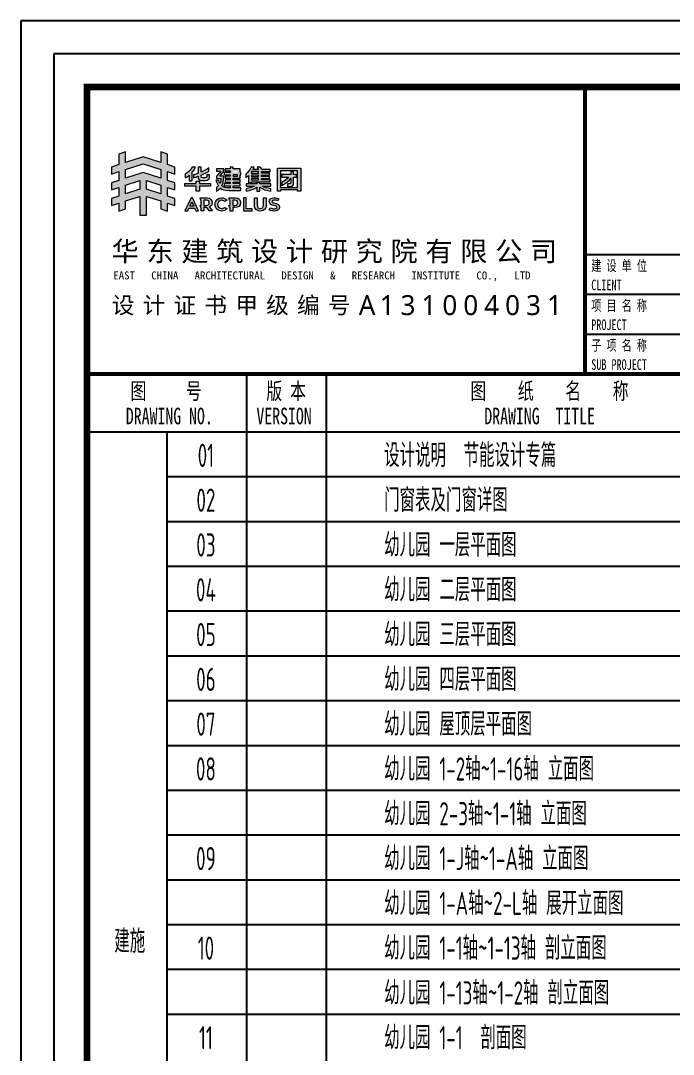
# Model space of a CAD drawing. Header units: millimetres. Extents: x -1048436 to -185795, y -983427 to 400387.
# Drawn here: x -830358 to -820527, y 372309 to 387885 of the extents above; entities that cross this region are included whole.
import ezdxf
from ezdxf.enums import TextEntityAlignment as Align

# ---------------------------------------------------------------- set-up
doc = ezdxf.new("R2010")
doc.units = ezdxf.units.MM
doc.header["$LTSCALE"] = 500
for name, color, linetype in [('2017_11-sheet-LOGO - 1$0$C-SHET-TTLB', 11, 'Continuous'), ('C-NOTE', 4, 'Continuous'), ('C-SHET', 11, 'Continuous'), ('C-SHET-TTLB', 11, 'Continuous'), ('通-图框-文字', 4, 'Continuous')]:
    doc.layers.add(name, color=color, linetype=linetype)
doc.styles.add('2017_11-sheet-LOGO - 1$0$微软雅黑L', font='')
doc.styles.add('2017_11-sheet-LOGO - 1$0$黑体', font='simhei.ttf')
doc.styles.add('SHEET-ECADI', font='simhei.ttf', dxfattribs={"width": 0.7})
doc.styles.add('XD2008', font='xd-hzs.shx', dxfattribs={"width": 0.7, "bigfont": 'xd-hztxt.shx'})
doc.styles.get('2017_11-sheet-LOGO - 1$0$微软雅黑L').set_extended_font_data('Microsoft YaHei Light')

# ---------------------------------------------------------------- blocks, each defined once
blk = doc.blocks.new('2017_11-sheet-LOGO - 1', base_point=(415.29, 161.49))
at = {"layer": '2017_11-sheet-LOGO - 1$0$C-SHET-TTLB'}
h = blk.add_hatch(color=256, dxfattribs=at)
h.dxf.hatch_style = 2
h.paths.add_polyline_path([(353.5, 191.6), (353.5, 192.66), (352.39, 193.02), (352.39, 194.6), (351.38, 194.93), (351.38, 193.35), (348.74, 194.21), (346.1, 193.35), (346.1, 194.93), (345.09, 194.6), (345.09, 193.02), (343.98, 192.66), (343.98, 191.6), (345.09, 191.96), (345.09, 190.65), (343.98, 190.29), (343.98, 189.23), (345.09, 189.59), (345.09, 188.28), (343.98, 187.92), (343.98, 186.86), (345.09, 187.22), (345.09, 186.01), (346.1, 186.34), (346.1, 187.54), (348.24, 188.24), (348.24, 185.41), (349.25, 185.41), (349.25, 188.24), (351.38, 187.54), (351.38, 186.34), (352.39, 186.01), (352.39, 187.22), (353.5, 186.86), (353.5, 187.92), (352.39, 188.28), (352.39, 189.59), (353.5, 189.23), (353.5, 190.29), (352.39, 190.65), (352.39, 191.96)])
h.paths.add_polyline_path([(346.1, 188.61), (346.1, 189.92), (348.24, 190.61), (348.24, 189.3)])
h.paths.add_polyline_path([(351.38, 188.61), (349.25, 189.3), (349.25, 190.61), (351.38, 189.92)])
h.paths.add_polyline_path([(351.38, 190.98), (348.74, 191.84), (346.1, 190.98), (346.1, 192.29), (348.74, 193.15), (348.75, 193.14), (351.38, 192.29)])
h = blk.add_hatch(color=256, dxfattribs=at)
h.dxf.hatch_style = 2
edge = h.paths.add_edge_path()
edge.add_spline(control_points=[(355.08, 191.04), (355.08, 191.04), (355.08, 191.56), (355.08, 191.56), (355.5, 191.84), (355.85, 192.16), (356.11, 192.62), (356.11, 192.62), (356.63, 192.62), (356.63, 192.62), (356.51, 192.4), (356.29, 192.07), (356.14, 191.91), (356.14, 191.91), (356.14, 190.6), (356.14, 190.6), (356.14, 190.6), (355.69, 190.6), (355.69, 190.6), (355.69, 190.6), (355.69, 191.45), (355.69, 191.45), (355.54, 191.32), (355.3, 191.16), (355.08, 191.04)], knot_values=[0, 0, 0, 0, 1, 1, 1, 2, 2, 2, 3, 3, 3, 4, 4, 4, 5, 5, 5, 6, 6, 6, 7, 7, 7, 8, 8, 8, 8], degree=3, periodic=0)
h.paths.add_polyline_path([(355.03, 189.75), (355.03, 190.19), (356.72, 190.19), (356.72, 190.52), (357.2, 190.52), (357.2, 190.19), (358.89, 190.19), (358.89, 189.75), (357.2, 189.75), (357.2, 189.03), (356.72, 189.03), (356.72, 189.75)])
edge = h.paths.add_edge_path()
edge.add_spline(control_points=[(356.32, 191.04), (356.32, 191.04), (356.32, 191.46), (356.32, 191.46), (356.57, 191.54), (356.77, 191.61), (357, 191.71), (357, 191.71), (357, 192.62), (357, 192.62), (357, 192.62), (357.47, 192.62), (357.47, 192.62), (357.47, 192.62), (357.47, 191.9), (357.47, 191.9), (357.83, 192.06), (358.31, 192.31), (358.62, 192.51), (358.62, 192.51), (358.62, 192.03), (358.62, 192.03), (358.21, 191.77), (357.91, 191.64), (357.47, 191.45), (357.47, 191.45), (357.47, 191.27), (357.47, 191.27), (357.47, 191.1), (357.55, 191.04), (357.73, 191.04), (357.73, 191.04), (358.04, 191.04), (358.04, 191.04), (358.21, 191.04), (358.32, 191.09), (358.32, 191.24), (358.32, 191.35), (358.32, 191.49), (358.32, 191.49), (358.32, 191.49), (358.73, 191.49), (358.73, 191.49), (358.73, 191.49), (358.73, 191.26), (358.73, 191.1), (358.73, 190.79), (358.43, 190.64), (358.14, 190.64), (358.14, 190.64), (357.54, 190.64), (357.54, 190.64), (357.2, 190.64), (357, 190.79), (357, 191.18), (357, 191.18), (357, 191.26), (357, 191.26), (356.93, 191.23), (356.38, 191.06), (356.32, 191.04)], knot_values=[0, 0, 0, 0, 1, 1, 1, 2, 2, 2, 3, 3, 3, 4, 4, 4, 5, 5, 5, 6, 6, 6, 7, 7, 7, 8, 8, 8, 9, 9, 9, 10, 10, 10, 11, 11, 11, 12, 12, 12, 13, 13, 13, 14, 14, 14, 15, 15, 15, 16, 16, 16, 17, 17, 17, 18, 18, 18, 19, 19, 19, 20, 20, 20, 20], degree=3, periodic=0)
h = blk.add_hatch(color=256, dxfattribs=at)
h.dxf.hatch_style = 2
edge = h.paths.add_edge_path()
edge.add_spline(control_points=[(360.96, 191.5), (360.96, 191.5), (360.96, 191.85), (360.96, 191.85), (360.96, 191.85), (361.85, 191.85), (361.85, 191.85), (361.85, 191.85), (361.85, 192.06), (361.85, 192.06), (361.85, 192.06), (361.09, 192.06), (361.09, 192.06), (361.09, 192.06), (361.09, 192.38), (361.09, 192.38), (361.09, 192.38), (361.85, 192.38), (361.85, 192.38), (361.85, 192.38), (361.85, 192.66), (361.85, 192.66), (361.85, 192.66), (362.29, 192.66), (362.29, 192.66), (362.29, 192.66), (362.29, 192.38), (362.29, 192.38), (362.29, 192.38), (363.33, 192.38), (363.33, 192.38), (363.33, 192.38), (363.33, 191.85), (363.33, 191.85), (363.33, 191.85), (363.46, 191.85), (363.46, 191.85), (363.46, 191.85), (363.46, 191.5), (363.46, 191.5), (363.46, 191.5), (363.33, 191.5), (363.33, 191.5), (363.33, 191.5), (363.33, 190.96), (363.33, 190.96), (363.33, 190.96), (362.29, 190.96), (362.29, 190.96), (362.29, 190.96), (362.29, 190.73), (362.29, 190.73), (362.29, 190.73), (363.33, 190.73), (363.33, 190.73), (363.33, 190.73), (363.33, 190.38), (363.33, 190.38), (363.33, 190.38), (362.29, 190.38), (362.29, 190.38), (362.29, 190.38), (362.29, 190.15), (362.29, 190.15), (362.29, 190.15), (363.33, 190.15), (363.33, 190.15), (363.33, 190.15), (363.33, 189.82), (363.33, 189.82), (363.33, 189.82), (362.29, 189.82), (362.29, 189.82), (362.29, 189.82), (362.29, 189.5), (362.29, 189.5), (362.29, 189.5), (363.46, 189.5), (363.46, 189.5), (363.46, 189.5), (363.46, 189.13), (363.46, 189.13), (363.46, 189.13), (361.69, 189.13), (361.69, 189.13), (361.08, 189.13), (360.62, 189.26), (360.39, 189.49), (360.2, 189.31), (359.94, 189.11), (359.78, 189.03), (359.78, 189.03), (359.78, 189.55), (359.78, 189.55), (359.89, 189.62), (359.97, 189.69), (360.09, 189.81), (359.94, 190.06), (359.79, 190.38), (359.7, 190.65), (359.7, 190.65), (360.12, 190.65), (360.12, 190.65), (360.18, 190.48), (360.23, 190.33), (360.31, 190.19), (360.41, 190.41), (360.46, 190.66), (360.48, 190.94), (360.48, 190.94), (359.81, 190.94), (359.81, 190.94), (359.81, 190.94), (359.81, 191.3), (359.81, 191.3), (359.81, 191.3), (360.43, 192.02), (360.43, 192.02), (360.43, 192.02), (359.78, 192.02), (359.78, 192.02), (359.78, 192.02), (359.78, 192.39), (359.78, 192.39), (359.78, 192.39), (360.9, 192.39), (360.9, 192.39), (360.9, 192.39), (360.9, 192.01), (360.9, 192.01), (360.9, 192.01), (360.27, 191.28), (360.27, 191.28), (360.27, 191.28), (360.9, 191.28), (360.9, 191.28), (360.9, 191.28), (360.9, 191.12), (360.9, 191.12), (360.87, 190.55), (360.75, 190.14), (360.59, 189.82), (360.81, 189.59), (361.19, 189.49), (361.73, 189.5), (361.75, 189.5), (361.82, 189.5), (361.85, 189.5), (361.85, 189.5), (361.85, 189.82), (361.85, 189.82), (361.85, 189.82), (360.96, 189.82), (360.96, 189.82), (360.96, 189.82), (360.96, 190.15), (360.96, 190.15), (360.96, 190.15), (361.85, 190.15), (361.85, 190.15), (361.85, 190.15), (361.85, 190.38), (361.85, 190.38), (361.85, 190.38), (361.09, 190.38), (361.09, 190.38), (361.09, 190.38), (361.09, 190.73), (361.09, 190.73), (361.09, 190.73), (361.85, 190.73), (361.85, 190.73), (361.85, 190.73), (361.85, 190.96), (361.85, 190.96), (361.85, 190.96), (361.09, 190.96), (361.09, 190.96), (361.09, 190.96), (361.09, 191.29), (361.09, 191.29), (361.09, 191.29), (361.85, 191.29), (361.85, 191.29), (361.85, 191.29), (361.85, 191.5), (361.85, 191.5), (361.85, 191.5), (360.96, 191.5), (360.96, 191.5)], knot_values=[0, 0, 0, 0, 1, 1, 1, 2, 2, 2, 3, 3, 3, 4, 4, 4, 5, 5, 5, 6, 6, 6, 7, 7, 7, 8, 8, 8, 9, 9, 9, 10, 10, 10, 11, 11, 11, 12, 12, 12, 13, 13, 13, 14, 14, 14, 15, 15, 15, 16, 16, 16, 17, 17, 17, 18, 18, 18, 19, 19, 19, 20, 20, 20, 21, 21, 21, 22, 22, 22, 23, 23, 23, 24, 24, 24, 25, 25, 25, 26, 26, 26, 27, 27, 27, 28, 28, 28, 29, 29, 29, 30, 30, 30, 31, 31, 31, 32, 32, 32, 33, 33, 33, 34, 34, 34, 35, 35, 35, 36, 36, 36, 37, 37, 37, 38, 38, 38, 39, 39, 39, 40, 40, 40, 41, 41, 41, 42, 42, 42, 43, 43, 43, 44, 44, 44, 45, 45, 45, 46, 46, 46, 47, 47, 47, 48, 48, 48, 49, 49, 49, 50, 50, 50, 51, 51, 51, 52, 52, 52, 53, 53, 53, 54, 54, 54, 55, 55, 55, 56, 56, 56, 57, 57, 57, 58, 58, 58, 59, 59, 59, 60, 60, 60, 61, 61, 61, 62, 62, 62, 63, 63, 63, 63], degree=3, periodic=0)
h.paths.add_polyline_path([(362.93, 192.06), (362.29, 192.06), (362.29, 191.85), (362.93, 191.85)])
h.paths.add_polyline_path([(362.29, 191.5), (362.29, 191.29), (362.93, 191.29), (362.93, 191.5)])
h = blk.add_hatch(color=256, dxfattribs=at)
h.dxf.hatch_style = 2
edge = h.paths.add_edge_path()
edge.add_spline(control_points=[(364.61, 190.28), (364.61, 190.28), (364.61, 191.39), (364.61, 191.39), (364.57, 191.32), (364.3, 191.12), (364.22, 191.08), (364.22, 191.08), (364.22, 191.59), (364.22, 191.59), (364.57, 191.85), (364.84, 192.27), (365, 192.62), (365, 192.62), (365.46, 192.62), (365.46, 192.62), (365.44, 192.57), (365.41, 192.52), (365.37, 192.44), (365.32, 192.36), (365.28, 192.3), (365.26, 192.27), (365.26, 192.27), (366.09, 192.27), (366.09, 192.27), (366.09, 192.27), (365.9, 192.62), (365.9, 192.62), (365.9, 192.62), (366.4, 192.62), (366.4, 192.62), (366.4, 192.62), (366.6, 192.27), (366.6, 192.27), (366.6, 192.27), (367.86, 192.27), (367.86, 192.27), (367.86, 192.27), (367.86, 191.96), (367.86, 191.96), (367.86, 191.96), (366.56, 191.96), (366.56, 191.96), (366.56, 191.96), (366.56, 191.74), (366.56, 191.74), (366.56, 191.74), (367.78, 191.74), (367.78, 191.74), (367.78, 191.74), (367.78, 191.44), (367.78, 191.44), (367.78, 191.44), (366.56, 191.44), (366.56, 191.44), (366.56, 191.44), (366.56, 191.23), (366.56, 191.23), (366.56, 191.23), (367.78, 191.23), (367.78, 191.23), (367.78, 191.23), (367.78, 190.94), (367.78, 190.94), (367.78, 190.94), (366.56, 190.94), (366.56, 190.94), (366.56, 190.94), (366.56, 190.73), (366.56, 190.73), (366.56, 190.73), (367.86, 190.73), (367.86, 190.73), (367.86, 190.73), (367.86, 190.42), (367.86, 190.42), (367.86, 190.42), (365.07, 190.42), (365.07, 190.42), (365.07, 190.42), (365.07, 190.28), (365.07, 190.28), (365.07, 190.28), (364.61, 190.28), (364.61, 190.28)], knot_values=[0, 0, 0, 0, 1, 1, 1, 2, 2, 2, 3, 3, 3, 4, 4, 4, 5, 5, 5, 6, 6, 6, 7, 7, 7, 8, 8, 8, 9, 9, 9, 10, 10, 10, 11, 11, 11, 12, 12, 12, 13, 13, 13, 14, 14, 14, 15, 15, 15, 16, 16, 16, 17, 17, 17, 18, 18, 18, 19, 19, 19, 20, 20, 20, 21, 21, 21, 22, 22, 22, 23, 23, 23, 24, 24, 24, 25, 25, 25, 26, 26, 26, 27, 27, 27, 28, 28, 28, 28], degree=3, periodic=0)
edge = h.paths.add_edge_path()
edge.add_spline(control_points=[(364.25, 189.78), (364.25, 189.78), (364.25, 190.12), (364.25, 190.12), (364.25, 190.12), (365.88, 190.12), (365.88, 190.12), (365.88, 190.12), (365.88, 190.32), (365.88, 190.32), (365.88, 190.32), (366.33, 190.32), (366.33, 190.32), (366.33, 190.32), (366.33, 190.12), (366.33, 190.12), (366.33, 190.12), (367.97, 190.12), (367.97, 190.12), (367.97, 190.12), (367.97, 189.78), (367.97, 189.78), (367.97, 189.78), (366.72, 189.78), (366.72, 189.78), (367.04, 189.58), (367.4, 189.47), (367.97, 189.37), (367.97, 189.37), (367.97, 189.03), (367.97, 189.03), (367.35, 189.12), (366.69, 189.3), (366.33, 189.6), (366.33, 189.6), (366.33, 189.03), (366.33, 189.03), (366.33, 189.03), (365.88, 189.03), (365.88, 189.03), (365.88, 189.03), (365.88, 189.6), (365.88, 189.6), (365.58, 189.35), (364.83, 189.12), (364.25, 189.03), (364.25, 189.03), (364.25, 189.39), (364.25, 189.39), (364.84, 189.5), (365.15, 189.59), (365.49, 189.78), (365.49, 189.78), (364.25, 189.78), (364.25, 189.78)], knot_values=[0, 0, 0, 0, 1, 1, 1, 2, 2, 2, 3, 3, 3, 4, 4, 4, 5, 5, 5, 6, 6, 6, 7, 7, 7, 8, 8, 8, 9, 9, 9, 10, 10, 10, 11, 11, 11, 12, 12, 12, 13, 13, 13, 14, 14, 14, 15, 15, 15, 16, 16, 16, 17, 17, 17, 18, 18, 18, 18], degree=3, periodic=0)
h.paths.add_polyline_path([(365.07, 191.96), (365.07, 191.74), (366.1, 191.74), (366.1, 191.96)])
h.paths.add_polyline_path([(365.07, 191.44), (365.07, 191.23), (366.1, 191.23), (366.1, 191.44)])
h.paths.add_polyline_path([(365.07, 190.94), (365.07, 190.73), (366.1, 190.73), (366.1, 190.94)])
h = blk.add_hatch(color=256, dxfattribs=at)
h.dxf.hatch_style = 2
h.paths.add_polyline_path([(368.96, 189.03), (368.96, 192.47), (372.47, 192.47), (372.47, 189.03), (372, 189.03), (372, 189.2), (369.44, 189.2), (369.44, 189.03)])
h.paths.add_polyline_path([(369.44, 192.09), (369.44, 189.55), (372, 189.55), (372, 192.09)])
edge = h.paths.add_edge_path()
edge.add_spline(control_points=[(369.61, 191.14), (369.61, 191.14), (369.61, 191.55), (369.61, 191.55), (369.61, 191.55), (370.96, 191.55), (370.96, 191.55), (370.96, 191.55), (370.96, 191.94), (370.96, 191.94), (370.96, 191.94), (371.4, 191.94), (371.4, 191.94), (371.4, 191.94), (371.4, 191.55), (371.4, 191.55), (371.4, 191.55), (371.83, 191.55), (371.83, 191.55), (371.83, 191.55), (371.83, 191.14), (371.83, 191.14), (371.83, 191.14), (371.4, 191.14), (371.4, 191.14), (371.4, 191.14), (371.4, 190.28), (371.4, 190.28), (371.4, 189.92), (371.22, 189.73), (370.89, 189.73), (370.75, 189.73), (370.47, 189.73), (370.47, 189.73), (370.47, 189.73), (370.47, 190.13), (370.47, 190.13), (370.47, 190.13), (370.6, 190.13), (370.71, 190.13), (370.89, 190.13), (370.96, 190.18), (370.96, 190.34), (370.96, 190.34), (370.96, 190.96), (370.96, 190.96), (370.71, 190.53), (370.11, 190.13), (369.63, 189.89), (369.63, 189.89), (369.63, 190.36), (369.63, 190.36), (370.04, 190.57), (370.36, 190.79), (370.63, 191.14), (370.63, 191.14), (369.61, 191.14), (369.61, 191.14)], knot_values=[0, 0, 0, 0, 1, 1, 1, 2, 2, 2, 3, 3, 3, 4, 4, 4, 5, 5, 5, 6, 6, 6, 7, 7, 7, 8, 8, 8, 9, 9, 9, 10, 10, 10, 11, 11, 11, 12, 12, 12, 13, 13, 13, 14, 14, 14, 15, 15, 15, 16, 16, 16, 17, 17, 17, 18, 18, 18, 19, 19, 19, 19], degree=3, periodic=0)
h = blk.add_hatch(color=256, dxfattribs=at)
h.dxf.hatch_style = 2
h.paths.add_polyline_path([(355.96, 188), (355.03, 186.05), (355.45, 186.05), (355.62, 186.45), (356.49, 186.45), (356.67, 186.05), (357.09, 186.05), (356.16, 188)])
h.paths.add_polyline_path([(355.76, 186.78), (356.06, 187.42), (356.35, 186.78)])
h = blk.add_hatch(color=256, dxfattribs=at)
h.dxf.hatch_style = 2
edge = h.paths.add_edge_path()
edge.add_spline(control_points=[(359.12, 187.3), (359.12, 187.66), (358.93, 188), (358.36, 188), (358.36, 188), (357.56, 188), (357.56, 188), (357.56, 188), (357.49, 188), (357.49, 188), (357.49, 188), (357.3, 188), (357.3, 188), (357.3, 188), (357.41, 187.66), (357.41, 187.66), (357.41, 187.66), (357.49, 187.66), (357.49, 187.66), (357.49, 187.66), (357.49, 186.88), (357.49, 186.88), (357.49, 186.88), (357.3, 186.88), (357.3, 186.88), (357.3, 186.88), (357.41, 186.55), (357.41, 186.55), (357.41, 186.55), (357.49, 186.55), (357.49, 186.55), (357.49, 186.55), (357.49, 186.05), (357.49, 186.05), (357.49, 186.05), (357.89, 186.05), (357.89, 186.05), (357.89, 186.05), (357.89, 186.55), (357.89, 186.55), (357.89, 186.55), (358.25, 186.55), (358.25, 186.55), (358.28, 186.55), (358.3, 186.55), (358.33, 186.56), (358.33, 186.56), (358.7, 186.05), (358.7, 186.05), (358.7, 186.05), (359.18, 186.05), (359.18, 186.05), (359.18, 186.05), (358.72, 186.63), (358.72, 186.63), (358.98, 186.74), (359.12, 186.97), (359.12, 187.3)], knot_values=[0, 0, 0, 0, 1, 1, 1, 2, 2, 2, 3, 3, 3, 4, 4, 4, 5, 5, 5, 6, 6, 6, 7, 7, 7, 8, 8, 8, 9, 9, 9, 10, 10, 10, 11, 11, 11, 12, 12, 12, 13, 13, 13, 14, 14, 14, 15, 15, 15, 16, 16, 16, 17, 17, 17, 18, 18, 18, 19, 19, 19, 19], degree=3, periodic=0)
edge = h.paths.add_edge_path()
edge.add_spline(control_points=[(358.24, 186.88), (358.24, 186.88), (357.89, 186.88), (357.89, 186.88), (357.89, 186.88), (357.89, 187.66), (357.89, 187.66), (357.89, 187.66), (358.29, 187.66), (358.29, 187.66), (358.6, 187.66), (358.7, 187.47), (358.7, 187.27), (358.7, 187.04), (358.55, 186.88), (358.24, 186.88)], knot_values=[0, 0, 0, 0, 1, 1, 1, 2, 2, 2, 3, 3, 3, 4, 4, 4, 5, 5, 5, 5], degree=3, periodic=0)
h = blk.add_hatch(color=256, dxfattribs=at)
h.dxf.hatch_style = 2
edge = h.paths.add_edge_path()
edge.add_spline(control_points=[(360.56, 187.65), (360.73, 187.65), (360.88, 187.58), (360.99, 187.47), (360.99, 187.47), (361.37, 187.65), (361.37, 187.65), (361.18, 187.88), (360.89, 188.02), (360.56, 188.02), (360, 188.02), (359.53, 187.58), (359.53, 187.03), (359.53, 186.48), (360, 186.03), (360.56, 186.03), (360.89, 186.03), (361.18, 186.17), (361.37, 186.4), (361.37, 186.4), (360.99, 186.58), (360.99, 186.58), (360.88, 186.47), (360.73, 186.4), (360.56, 186.4), (360.22, 186.4), (359.94, 186.66), (359.94, 187.03), (359.94, 187.4), (360.22, 187.65), (360.56, 187.65)], knot_values=[0, 0, 0, 0, 1, 1, 1, 2, 2, 2, 3, 3, 3, 4, 4, 4, 5, 5, 5, 6, 6, 6, 7, 7, 7, 8, 8, 8, 9, 9, 9, 10, 10, 10, 10], degree=3, periodic=0)
h = blk.add_hatch(color=256, dxfattribs=at)
h.dxf.hatch_style = 2
edge = h.paths.add_edge_path()
edge.add_spline(control_points=[(362.64, 188), (362.64, 188), (361.91, 188), (361.91, 188), (361.91, 188), (361.84, 188), (361.84, 188), (361.84, 188), (361.64, 188), (361.64, 188), (361.64, 188), (361.75, 187.66), (361.75, 187.66), (361.75, 187.66), (361.84, 187.66), (361.84, 187.66), (361.84, 187.66), (361.84, 186.88), (361.84, 186.88), (361.84, 186.88), (361.64, 186.88), (361.64, 186.88), (361.64, 186.88), (361.75, 186.55), (361.75, 186.55), (361.75, 186.55), (361.84, 186.55), (361.84, 186.55), (361.84, 186.55), (361.84, 186.01), (361.84, 186.01), (361.84, 186.01), (362.23, 186.01), (362.23, 186.01), (362.23, 186.01), (362.23, 186.55), (362.23, 186.55), (362.23, 186.55), (362.56, 186.55), (362.56, 186.55), (363.06, 186.55), (363.4, 186.77), (363.4, 187.3), (363.4, 187.66), (363.21, 188), (362.64, 188)], knot_values=[0, 0, 0, 0, 1, 1, 1, 2, 2, 2, 3, 3, 3, 4, 4, 4, 5, 5, 5, 6, 6, 6, 7, 7, 7, 8, 8, 8, 9, 9, 9, 10, 10, 10, 11, 11, 11, 12, 12, 12, 13, 13, 13, 14, 14, 14, 15, 15, 15, 15], degree=3, periodic=0)
edge = h.paths.add_edge_path()
edge.add_spline(control_points=[(362.52, 186.88), (362.52, 186.88), (362.23, 186.88), (362.23, 186.88), (362.23, 186.88), (362.23, 187.66), (362.23, 187.66), (362.23, 187.66), (362.57, 187.66), (362.57, 187.66), (362.88, 187.66), (362.99, 187.47), (362.99, 187.27), (362.99, 187.04), (362.84, 186.88), (362.52, 186.88)], knot_values=[0, 0, 0, 0, 1, 1, 1, 2, 2, 2, 3, 3, 3, 4, 4, 4, 5, 5, 5, 5], degree=3, periodic=0)
h = blk.add_hatch(color=256, dxfattribs=at)
h.dxf.hatch_style = 2
h.paths.add_polyline_path([(364.25, 188.02), (363.85, 188.02), (363.85, 186.05), (365.17, 186.05), (365.17, 186.38), (364.25, 186.38)])
h = blk.add_hatch(color=256, dxfattribs=at)
h.dxf.hatch_style = 2
edge = h.paths.add_edge_path()
edge.add_spline(control_points=[(366.86, 186.94), (366.86, 186.57), (366.7, 186.4), (366.38, 186.4), (366.07, 186.4), (365.91, 186.57), (365.91, 186.94), (365.91, 186.94), (365.91, 188), (365.91, 188), (365.91, 188), (365.52, 188), (365.52, 188), (365.52, 188), (365.52, 186.83), (365.52, 186.83), (365.52, 186.38), (365.82, 186.03), (366.38, 186.03), (366.95, 186.03), (367.25, 186.39), (367.25, 186.83), (367.25, 186.83), (367.25, 188), (367.25, 188), (367.25, 188), (366.86, 188), (366.86, 188), (366.86, 188), (366.86, 186.94), (366.86, 186.94)], knot_values=[0, 0, 0, 0, 1, 1, 1, 2, 2, 2, 3, 3, 3, 4, 4, 4, 5, 5, 5, 6, 6, 6, 7, 7, 7, 8, 8, 8, 9, 9, 9, 10, 10, 10, 10], degree=3, periodic=0)
h = blk.add_hatch(color=256, dxfattribs=at)
h.dxf.hatch_style = 2
edge = h.paths.add_edge_path()
edge.add_spline(control_points=[(368.57, 187.21), (368.28, 187.28), (368.14, 187.33), (368.14, 187.47), (368.14, 187.59), (368.25, 187.68), (368.45, 187.68), (368.63, 187.68), (368.87, 187.62), (369.04, 187.55), (369.04, 187.55), (369.19, 187.87), (369.19, 187.87), (369, 187.95), (368.75, 188.02), (368.46, 188.02), (368.01, 188.02), (367.74, 187.78), (367.74, 187.44), (367.74, 187.05), (368.06, 186.94), (368.46, 186.85), (368.75, 186.78), (368.88, 186.72), (368.88, 186.59), (368.88, 186.45), (368.75, 186.37), (368.54, 186.37), (368.3, 186.37), (368.12, 186.4), (367.86, 186.52), (367.86, 186.52), (367.72, 186.21), (367.72, 186.21), (368.03, 186.06), (368.19, 186.03), (368.53, 186.03), (368.98, 186.03), (369.28, 186.25), (369.28, 186.63), (369.28, 186.98), (368.99, 187.11), (368.57, 187.21)], knot_values=[0, 0, 0, 0, 1, 1, 1, 2, 2, 2, 3, 3, 3, 4, 4, 4, 5, 5, 5, 6, 6, 6, 7, 7, 7, 8, 8, 8, 9, 9, 9, 10, 10, 10, 11, 11, 11, 12, 12, 12, 13, 13, 13, 14, 14, 14, 14], degree=3, periodic=0)
for points in [[(340.29, 204.71, 0.6, 0.6, 0), (415.26, 204.71, 0.9, 0.9, 0)], [(340.29, 161.49, 0.6, 0.6, 0), (415.29, 161.49, 0.9, 0.9, 0)]]:
    blk.add_lwpolyline(points, format="xyseb", dxfattribs=at)
at = {"layer": '2017_11-sheet-LOGO - 1$0$C-SHET-TTLB', "lineweight": 0}
for points in [[(353.5, 191.6), (353.5, 192.66), (352.39, 193.02), (352.39, 194.6), (351.38, 194.93), (351.38, 193.35), (348.74, 194.21), (346.1, 193.35), (346.1, 194.93), (345.09, 194.6), (345.09, 193.02), (343.98, 192.66), (343.98, 191.6), (345.09, 191.96), (345.09, 190.65), (343.98, 190.29), (343.98, 189.23), (345.09, 189.59), (345.09, 188.28), (343.98, 187.92), (343.98, 186.86), (345.09, 187.22), (345.09, 186.01), (346.1, 186.34), (346.1, 187.54), (348.24, 188.24), (348.24, 185.41), (349.25, 185.41), (349.25, 188.24), (351.38, 187.54), (351.38, 186.34), (352.39, 186.01), (352.39, 187.22), (353.5, 186.86), (353.5, 187.92), (352.39, 188.28), (352.39, 189.59), (353.5, 189.23), (353.5, 190.29), (352.39, 190.65), (352.39, 191.96), (353.5, 191.6)], [(351.38, 190.98), (348.74, 191.84), (346.1, 190.98), (346.1, 192.29), (348.74, 193.15), (348.75, 193.14), (351.38, 192.29), (351.38, 190.98)], [(365.07, 191.96), (365.07, 191.74), (366.1, 191.74), (366.1, 191.96), (365.07, 191.96)], [(368.96, 189.03), (368.96, 192.47), (372.47, 192.47), (372.47, 189.03), (372, 189.03), (372, 189.2), (369.44, 189.2), (369.44, 189.03), (368.96, 189.03)], [(369.44, 192.09), (369.44, 189.55), (372, 189.55), (372, 192.09), (369.44, 192.09)], [(346.1, 188.61), (346.1, 189.92), (348.24, 190.61), (348.24, 189.3), (346.1, 188.61)], [(351.38, 188.61), (349.25, 189.3), (349.25, 190.61), (351.38, 189.92), (351.38, 188.61)], [(355.03, 189.75), (355.03, 190.19), (356.72, 190.19), (356.72, 190.52), (357.2, 190.52), (357.2, 190.19), (358.89, 190.19), (358.89, 189.75), (357.2, 189.75), (357.2, 189.03), (356.72, 189.03), (356.72, 189.75), (355.03, 189.75)], [(362.29, 191.5), (362.29, 191.29), (362.93, 191.29), (362.93, 191.5), (362.29, 191.5)], [(365.07, 191.44), (365.07, 191.23), (366.1, 191.23), (366.1, 191.44), (365.07, 191.44)], [(365.07, 190.94), (365.07, 190.73), (366.1, 190.73), (366.1, 190.94), (365.07, 190.94)], [(355.96, 188), (355.03, 186.05), (355.45, 186.05), (355.62, 186.45), (356.49, 186.45), (356.67, 186.05), (357.09, 186.05), (356.16, 188), (355.96, 188)], [(355.76, 186.78), (356.06, 187.42), (356.35, 186.78), (355.76, 186.78)], [(364.25, 188.02), (363.85, 188.02), (363.85, 186.05), (365.17, 186.05), (365.17, 186.38), (364.25, 186.38), (364.25, 188.02)]]:
    blk.add_lwpolyline(points, dxfattribs=at)
for points, knots in [([(355.08, 191.04), (355.08, 191.04), (355.08, 191.56), (355.08, 191.56), (355.5, 191.84), (355.85, 192.16), (356.11, 192.62), (356.11, 192.62), (356.63, 192.62), (356.63, 192.62), (356.51, 192.4), (356.29, 192.07), (356.14, 191.91), (356.14, 191.91), (356.14, 190.6), (356.14, 190.6), (356.14, 190.6), (355.69, 190.6), (355.69, 190.6), (355.69, 190.6), (355.69, 191.45), (355.69, 191.45), (355.54, 191.32), (355.3, 191.16), (355.08, 191.04)], [0, 0, 0, 0, 1, 1, 1, 2, 2, 2, 3, 3, 3, 4, 4, 4, 5, 5, 5, 6, 6, 6, 7, 7, 7, 8, 8, 8, 8]), ([(356.32, 191.04), (356.32, 191.04), (356.32, 191.46), (356.32, 191.46), (356.57, 191.54), (356.77, 191.61), (357, 191.71), (357, 191.71), (357, 192.62), (357, 192.62), (357, 192.62), (357.47, 192.62), (357.47, 192.62), (357.47, 192.62), (357.47, 191.9), (357.47, 191.9), (357.83, 192.06), (358.31, 192.31), (358.62, 192.51), (358.62, 192.51), (358.62, 192.03), (358.62, 192.03), (358.21, 191.77), (357.91, 191.64), (357.47, 191.45), (357.47, 191.45), (357.47, 191.27), (357.47, 191.27), (357.47, 191.1), (357.55, 191.04), (357.73, 191.04), (357.73, 191.04), (358.04, 191.04), (358.04, 191.04), (358.21, 191.04), (358.32, 191.09), (358.32, 191.24), (358.32, 191.35), (358.32, 191.49), (358.32, 191.49), (358.32, 191.49), (358.73, 191.49), (358.73, 191.49), (358.73, 191.49), (358.73, 191.26), (358.73, 191.1), (358.73, 190.79), (358.43, 190.64), (358.14, 190.64), (358.14, 190.64), (357.54, 190.64), (357.54, 190.64), (357.2, 190.64), (357, 190.79), (357, 191.18), (357, 191.18), (357, 191.26), (357, 191.26), (356.93, 191.23), (356.38, 191.06), (356.32, 191.04)], [0, 0, 0, 0, 1, 1, 1, 2, 2, 2, 3, 3, 3, 4, 4, 4, 5, 5, 5, 6, 6, 6, 7, 7, 7, 8, 8, 8, 9, 9, 9, 10, 10, 10, 11, 11, 11, 12, 12, 12, 13, 13, 13, 14, 14, 14, 15, 15, 15, 16, 16, 16, 17, 17, 17, 18, 18, 18, 19, 19, 19, 20, 20, 20, 20]), ([(360.96, 191.5), (360.96, 191.5), (360.96, 191.85), (360.96, 191.85), (360.96, 191.85), (361.85, 191.85), (361.85, 191.85), (361.85, 191.85), (361.85, 192.06), (361.85, 192.06), (361.85, 192.06), (361.09, 192.06), (361.09, 192.06), (361.09, 192.06), (361.09, 192.38), (361.09, 192.38), (361.09, 192.38), (361.85, 192.38), (361.85, 192.38), (361.85, 192.38), (361.85, 192.66), (361.85, 192.66), (361.85, 192.66), (362.29, 192.66), (362.29, 192.66), (362.29, 192.66), (362.29, 192.38), (362.29, 192.38), (362.29, 192.38), (363.33, 192.38), (363.33, 192.38), (363.33, 192.38), (363.33, 191.85), (363.33, 191.85), (363.33, 191.85), (363.46, 191.85), (363.46, 191.85), (363.46, 191.85), (363.46, 191.5), (363.46, 191.5), (363.46, 191.5), (363.33, 191.5), (363.33, 191.5), (363.33, 191.5), (363.33, 190.96), (363.33, 190.96), (363.33, 190.96), (362.29, 190.96), (362.29, 190.96), (362.29, 190.96), (362.29, 190.73), (362.29, 190.73), (362.29, 190.73), (363.33, 190.73), (363.33, 190.73), (363.33, 190.73), (363.33, 190.38), (363.33, 190.38), (363.33, 190.38), (362.29, 190.38), (362.29, 190.38), (362.29, 190.38), (362.29, 190.15), (362.29, 190.15), (362.29, 190.15), (363.33, 190.15), (363.33, 190.15), (363.33, 190.15), (363.33, 189.82), (363.33, 189.82), (363.33, 189.82), (362.29, 189.82), (362.29, 189.82), (362.29, 189.82), (362.29, 189.5), (362.29, 189.5), (362.29, 189.5), (363.46, 189.5), (363.46, 189.5), (363.46, 189.5), (363.46, 189.13), (363.46, 189.13), (363.46, 189.13), (361.69, 189.13), (361.69, 189.13), (361.08, 189.13), (360.62, 189.26), (360.39, 189.49), (360.2, 189.31), (359.94, 189.11), (359.78, 189.03), (359.78, 189.03), (359.78, 189.55), (359.78, 189.55), (359.89, 189.62), (359.97, 189.69), (360.09, 189.81), (359.94, 190.06), (359.79, 190.38), (359.7, 190.65), (359.7, 190.65), (360.12, 190.65), (360.12, 190.65), (360.18, 190.48), (360.23, 190.33), (360.31, 190.19), (360.41, 190.41), (360.46, 190.66), (360.48, 190.94), (360.48, 190.94), (359.81, 190.94), (359.81, 190.94), (359.81, 190.94), (359.81, 191.3), (359.81, 191.3), (359.81, 191.3), (360.43, 192.02), (360.43, 192.02), (360.43, 192.02), (359.78, 192.02), (359.78, 192.02), (359.78, 192.02), (359.78, 192.39), (359.78, 192.39), (359.78, 192.39), (360.9, 192.39), (360.9, 192.39), (360.9, 192.39), (360.9, 192.01), (360.9, 192.01), (360.9, 192.01), (360.27, 191.28), (360.27, 191.28), (360.27, 191.28), (360.9, 191.28), (360.9, 191.28), (360.9, 191.28), (360.9, 191.12), (360.9, 191.12), (360.87, 190.55), (360.75, 190.14), (360.59, 189.82), (360.81, 189.59), (361.19, 189.49), (361.73, 189.5), (361.75, 189.5), (361.82, 189.5), (361.85, 189.5), (361.85, 189.5), (361.85, 189.82), (361.85, 189.82), (361.85, 189.82), (360.96, 189.82), (360.96, 189.82), (360.96, 189.82), (360.96, 190.15), (360.96, 190.15), (360.96, 190.15), (361.85, 190.15), (361.85, 190.15), (361.85, 190.15), (361.85, 190.38), (361.85, 190.38), (361.85, 190.38), (361.09, 190.38), (361.09, 190.38), (361.09, 190.38), (361.09, 190.73), (361.09, 190.73), (361.09, 190.73), (361.85, 190.73), (361.85, 190.73), (361.85, 190.73), (361.85, 190.96), (361.85, 190.96), (361.85, 190.96), (361.09, 190.96), (361.09, 190.96), (361.09, 190.96), (361.09, 191.29), (361.09, 191.29), (361.09, 191.29), (361.85, 191.29), (361.85, 191.29), (361.85, 191.29), (361.85, 191.5), (361.85, 191.5), (361.85, 191.5), (360.96, 191.5), (360.96, 191.5)], [0, 0, 0, 0, 1, 1, 1, 2, 2, 2, 3, 3, 3, 4, 4, 4, 5, 5, 5, 6, 6, 6, 7, 7, 7, 8, 8, 8, 9, 9, 9, 10, 10, 10, 11, 11, 11, 12, 12, 12, 13, 13, 13, 14, 14, 14, 15, 15, 15, 16, 16, 16, 17, 17, 17, 18, 18, 18, 19, 19, 19, 20, 20, 20, 21, 21, 21, 22, 22, 22, 23, 23, 23, 24, 24, 24, 25, 25, 25, 26, 26, 26, 27, 27, 27, 28, 28, 28, 29, 29, 29, 30, 30, 30, 31, 31, 31, 32, 32, 32, 33, 33, 33, 34, 34, 34, 35, 35, 35, 36, 36, 36, 37, 37, 37, 38, 38, 38, 39, 39, 39, 40, 40, 40, 41, 41, 41, 42, 42, 42, 43, 43, 43, 44, 44, 44, 45, 45, 45, 46, 46, 46, 47, 47, 47, 48, 48, 48, 49, 49, 49, 50, 50, 50, 51, 51, 51, 52, 52, 52, 53, 53, 53, 54, 54, 54, 55, 55, 55, 56, 56, 56, 57, 57, 57, 58, 58, 58, 59, 59, 59, 60, 60, 60, 61, 61, 61, 62, 62, 62, 63, 63, 63, 63]), ([(364.61, 190.28), (364.61, 190.28), (364.61, 191.39), (364.61, 191.39), (364.57, 191.32), (364.3, 191.12), (364.22, 191.08), (364.22, 191.08), (364.22, 191.59), (364.22, 191.59), (364.57, 191.85), (364.84, 192.27), (365, 192.62), (365, 192.62), (365.46, 192.62), (365.46, 192.62), (365.44, 192.57), (365.41, 192.52), (365.37, 192.44), (365.32, 192.36), (365.28, 192.3), (365.26, 192.27), (365.26, 192.27), (366.09, 192.27), (366.09, 192.27), (366.09, 192.27), (365.9, 192.62), (365.9, 192.62), (365.9, 192.62), (366.4, 192.62), (366.4, 192.62), (366.4, 192.62), (366.6, 192.27), (366.6, 192.27), (366.6, 192.27), (367.86, 192.27), (367.86, 192.27), (367.86, 192.27), (367.86, 191.96), (367.86, 191.96), (367.86, 191.96), (366.56, 191.96), (366.56, 191.96), (366.56, 191.96), (366.56, 191.74), (366.56, 191.74), (366.56, 191.74), (367.78, 191.74), (367.78, 191.74), (367.78, 191.74), (367.78, 191.44), (367.78, 191.44), (367.78, 191.44), (366.56, 191.44), (366.56, 191.44), (366.56, 191.44), (366.56, 191.23), (366.56, 191.23), (366.56, 191.23), (367.78, 191.23), (367.78, 191.23), (367.78, 191.23), (367.78, 190.94), (367.78, 190.94), (367.78, 190.94), (366.56, 190.94), (366.56, 190.94), (366.56, 190.94), (366.56, 190.73), (366.56, 190.73), (366.56, 190.73), (367.86, 190.73), (367.86, 190.73), (367.86, 190.73), (367.86, 190.42), (367.86, 190.42), (367.86, 190.42), (365.07, 190.42), (365.07, 190.42), (365.07, 190.42), (365.07, 190.28), (365.07, 190.28), (365.07, 190.28), (364.61, 190.28), (364.61, 190.28)], [0, 0, 0, 0, 1, 1, 1, 2, 2, 2, 3, 3, 3, 4, 4, 4, 5, 5, 5, 6, 6, 6, 7, 7, 7, 8, 8, 8, 9, 9, 9, 10, 10, 10, 11, 11, 11, 12, 12, 12, 13, 13, 13, 14, 14, 14, 15, 15, 15, 16, 16, 16, 17, 17, 17, 18, 18, 18, 19, 19, 19, 20, 20, 20, 21, 21, 21, 22, 22, 22, 23, 23, 23, 24, 24, 24, 25, 25, 25, 26, 26, 26, 27, 27, 27, 28, 28, 28, 28]), ([(369.61, 191.14), (369.61, 191.14), (369.61, 191.55), (369.61, 191.55), (369.61, 191.55), (370.96, 191.55), (370.96, 191.55), (370.96, 191.55), (370.96, 191.94), (370.96, 191.94), (370.96, 191.94), (371.4, 191.94), (371.4, 191.94), (371.4, 191.94), (371.4, 191.55), (371.4, 191.55), (371.4, 191.55), (371.83, 191.55), (371.83, 191.55), (371.83, 191.55), (371.83, 191.14), (371.83, 191.14), (371.83, 191.14), (371.4, 191.14), (371.4, 191.14), (371.4, 191.14), (371.4, 190.28), (371.4, 190.28), (371.4, 189.92), (371.22, 189.73), (370.89, 189.73), (370.75, 189.73), (370.47, 189.73), (370.47, 189.73), (370.47, 189.73), (370.47, 190.13), (370.47, 190.13), (370.47, 190.13), (370.6, 190.13), (370.71, 190.13), (370.89, 190.13), (370.96, 190.18), (370.96, 190.34), (370.96, 190.34), (370.96, 190.96), (370.96, 190.96), (370.71, 190.53), (370.11, 190.13), (369.63, 189.89), (369.63, 189.89), (369.63, 190.36), (369.63, 190.36), (370.04, 190.57), (370.36, 190.79), (370.63, 191.14), (370.63, 191.14), (369.61, 191.14), (369.61, 191.14)], [0, 0, 0, 0, 1, 1, 1, 2, 2, 2, 3, 3, 3, 4, 4, 4, 5, 5, 5, 6, 6, 6, 7, 7, 7, 8, 8, 8, 9, 9, 9, 10, 10, 10, 11, 11, 11, 12, 12, 12, 13, 13, 13, 14, 14, 14, 15, 15, 15, 16, 16, 16, 17, 17, 17, 18, 18, 18, 19, 19, 19, 19]), ([(364.25, 189.78), (364.25, 189.78), (364.25, 190.12), (364.25, 190.12), (364.25, 190.12), (365.88, 190.12), (365.88, 190.12), (365.88, 190.12), (365.88, 190.32), (365.88, 190.32), (365.88, 190.32), (366.33, 190.32), (366.33, 190.32), (366.33, 190.32), (366.33, 190.12), (366.33, 190.12), (366.33, 190.12), (367.97, 190.12), (367.97, 190.12), (367.97, 190.12), (367.97, 189.78), (367.97, 189.78), (367.97, 189.78), (366.72, 189.78), (366.72, 189.78), (367.04, 189.58), (367.4, 189.47), (367.97, 189.37), (367.97, 189.37), (367.97, 189.03), (367.97, 189.03), (367.35, 189.12), (366.69, 189.3), (366.33, 189.6), (366.33, 189.6), (366.33, 189.03), (366.33, 189.03), (366.33, 189.03), (365.88, 189.03), (365.88, 189.03), (365.88, 189.03), (365.88, 189.6), (365.88, 189.6), (365.58, 189.35), (364.83, 189.12), (364.25, 189.03), (364.25, 189.03), (364.25, 189.39), (364.25, 189.39), (364.84, 189.5), (365.15, 189.59), (365.49, 189.78), (365.49, 189.78), (364.25, 189.78), (364.25, 189.78)], [0, 0, 0, 0, 1, 1, 1, 2, 2, 2, 3, 3, 3, 4, 4, 4, 5, 5, 5, 6, 6, 6, 7, 7, 7, 8, 8, 8, 9, 9, 9, 10, 10, 10, 11, 11, 11, 12, 12, 12, 13, 13, 13, 14, 14, 14, 15, 15, 15, 16, 16, 16, 17, 17, 17, 18, 18, 18, 18]), ([(359.12, 187.3), (359.12, 187.66), (358.93, 188), (358.36, 188), (358.36, 188), (357.56, 188), (357.56, 188), (357.56, 188), (357.49, 188), (357.49, 188), (357.49, 188), (357.3, 188), (357.3, 188), (357.3, 188), (357.41, 187.66), (357.41, 187.66), (357.41, 187.66), (357.49, 187.66), (357.49, 187.66), (357.49, 187.66), (357.49, 186.88), (357.49, 186.88), (357.49, 186.88), (357.3, 186.88), (357.3, 186.88), (357.3, 186.88), (357.41, 186.55), (357.41, 186.55), (357.41, 186.55), (357.49, 186.55), (357.49, 186.55), (357.49, 186.55), (357.49, 186.05), (357.49, 186.05), (357.49, 186.05), (357.89, 186.05), (357.89, 186.05), (357.89, 186.05), (357.89, 186.55), (357.89, 186.55), (357.89, 186.55), (358.25, 186.55), (358.25, 186.55), (358.28, 186.55), (358.3, 186.55), (358.33, 186.56), (358.33, 186.56), (358.7, 186.05), (358.7, 186.05), (358.7, 186.05), (359.18, 186.05), (359.18, 186.05), (359.18, 186.05), (358.72, 186.63), (358.72, 186.63), (358.98, 186.74), (359.12, 186.97), (359.12, 187.3)], [0, 0, 0, 0, 1, 1, 1, 2, 2, 2, 3, 3, 3, 4, 4, 4, 5, 5, 5, 6, 6, 6, 7, 7, 7, 8, 8, 8, 9, 9, 9, 10, 10, 10, 11, 11, 11, 12, 12, 12, 13, 13, 13, 14, 14, 14, 15, 15, 15, 16, 16, 16, 17, 17, 17, 18, 18, 18, 19, 19, 19, 19]), ([(358.24, 186.88), (358.24, 186.88), (357.89, 186.88), (357.89, 186.88), (357.89, 186.88), (357.89, 187.66), (357.89, 187.66), (357.89, 187.66), (358.29, 187.66), (358.29, 187.66), (358.6, 187.66), (358.7, 187.47), (358.7, 187.27), (358.7, 187.04), (358.55, 186.88), (358.24, 186.88)], [0, 0, 0, 0, 1, 1, 1, 2, 2, 2, 3, 3, 3, 4, 4, 4, 5, 5, 5, 5]), ([(360.56, 187.65), (360.73, 187.65), (360.88, 187.58), (360.99, 187.47), (360.99, 187.47), (361.37, 187.65), (361.37, 187.65), (361.18, 187.88), (360.89, 188.02), (360.56, 188.02), (360, 188.02), (359.53, 187.58), (359.53, 187.03), (359.53, 186.48), (360, 186.03), (360.56, 186.03), (360.89, 186.03), (361.18, 186.17), (361.37, 186.4), (361.37, 186.4), (360.99, 186.58), (360.99, 186.58), (360.88, 186.47), (360.73, 186.4), (360.56, 186.4), (360.22, 186.4), (359.94, 186.66), (359.94, 187.03), (359.94, 187.4), (360.22, 187.65), (360.56, 187.65)], [0, 0, 0, 0, 1, 1, 1, 2, 2, 2, 3, 3, 3, 4, 4, 4, 5, 5, 5, 6, 6, 6, 7, 7, 7, 8, 8, 8, 9, 9, 9, 10, 10, 10, 10]), ([(362.64, 188), (362.64, 188), (361.91, 188), (361.91, 188), (361.91, 188), (361.84, 188), (361.84, 188), (361.84, 188), (361.64, 188), (361.64, 188), (361.64, 188), (361.75, 187.66), (361.75, 187.66), (361.75, 187.66), (361.84, 187.66), (361.84, 187.66), (361.84, 187.66), (361.84, 186.88), (361.84, 186.88), (361.84, 186.88), (361.64, 186.88), (361.64, 186.88), (361.64, 186.88), (361.75, 186.55), (361.75, 186.55), (361.75, 186.55), (361.84, 186.55), (361.84, 186.55), (361.84, 186.55), (361.84, 186.01), (361.84, 186.01), (361.84, 186.01), (362.23, 186.01), (362.23, 186.01), (362.23, 186.01), (362.23, 186.55), (362.23, 186.55), (362.23, 186.55), (362.56, 186.55), (362.56, 186.55), (363.06, 186.55), (363.4, 186.77), (363.4, 187.3), (363.4, 187.66), (363.21, 188), (362.64, 188)], [0, 0, 0, 0, 1, 1, 1, 2, 2, 2, 3, 3, 3, 4, 4, 4, 5, 5, 5, 6, 6, 6, 7, 7, 7, 8, 8, 8, 9, 9, 9, 10, 10, 10, 11, 11, 11, 12, 12, 12, 13, 13, 13, 14, 14, 14, 15, 15, 15, 15]), ([(362.52, 186.88), (362.52, 186.88), (362.23, 186.88), (362.23, 186.88), (362.23, 186.88), (362.23, 187.66), (362.23, 187.66), (362.23, 187.66), (362.57, 187.66), (362.57, 187.66), (362.88, 187.66), (362.99, 187.47), (362.99, 187.27), (362.99, 187.04), (362.84, 186.88), (362.52, 186.88)], [0, 0, 0, 0, 1, 1, 1, 2, 2, 2, 3, 3, 3, 4, 4, 4, 5, 5, 5, 5]), ([(366.86, 186.94), (366.86, 186.57), (366.7, 186.4), (366.38, 186.4), (366.07, 186.4), (365.91, 186.57), (365.91, 186.94), (365.91, 186.94), (365.91, 188), (365.91, 188), (365.91, 188), (365.52, 188), (365.52, 188), (365.52, 188), (365.52, 186.83), (365.52, 186.83), (365.52, 186.38), (365.82, 186.03), (366.38, 186.03), (366.95, 186.03), (367.25, 186.39), (367.25, 186.83), (367.25, 186.83), (367.25, 188), (367.25, 188), (367.25, 188), (366.86, 188), (366.86, 188), (366.86, 188), (366.86, 186.94), (366.86, 186.94)], [0, 0, 0, 0, 1, 1, 1, 2, 2, 2, 3, 3, 3, 4, 4, 4, 5, 5, 5, 6, 6, 6, 7, 7, 7, 8, 8, 8, 9, 9, 9, 10, 10, 10, 10]), ([(368.57, 187.21), (368.28, 187.28), (368.14, 187.33), (368.14, 187.47), (368.14, 187.59), (368.25, 187.68), (368.45, 187.68), (368.63, 187.68), (368.87, 187.62), (369.04, 187.55), (369.04, 187.55), (369.19, 187.87), (369.19, 187.87), (369, 187.95), (368.75, 188.02), (368.46, 188.02), (368.01, 188.02), (367.74, 187.78), (367.74, 187.44), (367.74, 187.05), (368.06, 186.94), (368.46, 186.85), (368.75, 186.78), (368.88, 186.72), (368.88, 186.59), (368.88, 186.45), (368.75, 186.37), (368.54, 186.37), (368.3, 186.37), (368.12, 186.4), (367.86, 186.52), (367.86, 186.52), (367.72, 186.21), (367.72, 186.21), (368.03, 186.06), (368.19, 186.03), (368.53, 186.03), (368.98, 186.03), (369.28, 186.25), (369.28, 186.63), (369.28, 186.98), (368.99, 187.11), (368.57, 187.21)], [0, 0, 0, 0, 1, 1, 1, 2, 2, 2, 3, 3, 3, 4, 4, 4, 5, 5, 5, 6, 6, 6, 7, 7, 7, 8, 8, 8, 9, 9, 9, 10, 10, 10, 11, 11, 11, 12, 12, 12, 13, 13, 13, 14, 14, 14, 14])]:
    blk.add_open_spline(points, degree=3, knots=knots, dxfattribs=at)
at = {"layer": '2017_11-sheet-LOGO - 1$0$C-SHET-TTLB'}
for s, height, style, p in [('华', 3, '2017_11-sheet-LOGO - 1$0$黑体', (343.98, 178.45)), ('东', 3, '2017_11-sheet-LOGO - 1$0$黑体', (349.24, 178.45)), ('建', 3, '2017_11-sheet-LOGO - 1$0$黑体', (354.49, 178.45)), ('筑', 3, '2017_11-sheet-LOGO - 1$0$黑体', (359.74, 178.45)), ('设', 3, '2017_11-sheet-LOGO - 1$0$黑体', (364.99, 178.45)), ('计', 3, '2017_11-sheet-LOGO - 1$0$黑体', (370.24, 178.45)), ('研', 3, '2017_11-sheet-LOGO - 1$0$黑体', (375.5, 178.45)), ('究', 3, '2017_11-sheet-LOGO - 1$0$黑体', (380.75, 178.45)), ('院', 3, '2017_11-sheet-LOGO - 1$0$黑体', (386, 178.45)), ('有', 3, '2017_11-sheet-LOGO - 1$0$黑体', (391.25, 178.45)), ('限', 3, '2017_11-sheet-LOGO - 1$0$黑体', (396.5, 178.45)), ('公', 3, '2017_11-sheet-LOGO - 1$0$黑体', (401.76, 178.45)), ('司', 3, '2017_11-sheet-LOGO - 1$0$黑体', (407.01, 178.45)), ('EAST   CHINA   ARCHITECTURAL   DESIGN   &   RESEARCH   INSTITUTE   CO.,   LTD', 1.2, '2017_11-sheet-LOGO - 1$0$黑体', (344.24, 175.72)), ('设', 2.5, '2017_11-sheet-LOGO - 1$0$黑体', (344.02, 170.58)), ('计', 2.5, '2017_11-sheet-LOGO - 1$0$黑体', (348.67, 170.58)), ('证', 2.5, '2017_11-sheet-LOGO - 1$0$黑体', (353.32, 170.58)), ('书', 2.5, '2017_11-sheet-LOGO - 1$0$黑体', (357.97, 170.58)), ('甲', 2.5, '2017_11-sheet-LOGO - 1$0$黑体', (362.62, 170.58)), ('级', 2.5, '2017_11-sheet-LOGO - 1$0$黑体', (367.27, 170.58)), ('编', 2.5, '2017_11-sheet-LOGO - 1$0$黑体', (371.92, 170.58)), ('号', 2.5, '2017_11-sheet-LOGO - 1$0$黑体', (376.57, 170.58)), ('A', 3, '2017_11-sheet-LOGO - 1$0$微软雅黑L', (381.22, 170.35)), ('1', 3, '2017_11-sheet-LOGO - 1$0$微软雅黑L', (384.37, 170.35)), ('3', 3, '2017_11-sheet-LOGO - 1$0$微软雅黑L', (387.52, 170.35)), ('1', 3, '2017_11-sheet-LOGO - 1$0$微软雅黑L', (390.67, 170.35)), ('0', 3, '2017_11-sheet-LOGO - 1$0$微软雅黑L', (393.82, 170.35)), ('0', 3, '2017_11-sheet-LOGO - 1$0$微软雅黑L', (396.97, 170.35)), ('4', 3, '2017_11-sheet-LOGO - 1$0$微软雅黑L', (400.12, 170.35)), ('0', 3, '2017_11-sheet-LOGO - 1$0$微软雅黑L', (403.27, 170.35)), ('3', 3, '2017_11-sheet-LOGO - 1$0$微软雅黑L', (406.42, 170.35)), ('1', 3, '2017_11-sheet-LOGO - 1$0$微软雅黑L', (409.57, 170.35))]:
    blk.add_text(s, height=height, dxfattribs=dict(at, style=style)).set_placement(p)
blk = doc.blocks.new('目录')
at = {"layer": 'C-SHET'}
for p, q in [((1387.77, 321.9), (1167.77, 321.9)), ((1167.77, 321.9), (1167.77, 14.9)), ((1382.77, 316.9), (1172.77, 316.9)), ((1172.77, 316.9), (1172.77, 19.9))]:
    blk.add_line(p, q, dxfattribs=at)
at = {"layer": 'C-SHET', "linetype": 'Continuous'}
for p, q in [((1201.77, 268.68), (1201.77, 91.15)), ((1213.77, 268.68), (1213.77, 91.15)), ((1377.77, 259.9), (1177.77, 259.9)), ((1189.77, 259.9), (1189.77, 91.15)), ((1377.77, 253.15), (1189.77, 253.15)), ((1377.77, 246.4), (1189.77, 246.4)), ((1377.77, 239.65), (1189.77, 239.65)), ((1377.77, 232.9), (1189.77, 232.9)), ((1377.77, 226.15), (1189.77, 226.15)), ((1377.77, 219.4), (1189.77, 219.4)), ((1377.77, 212.65), (1189.77, 212.65)), ((1377.77, 205.9), (1189.77, 205.9)), ((1377.77, 199.15), (1189.77, 199.15)), ((1377.77, 192.4), (1189.77, 192.4)), ((1377.77, 185.65), (1189.77, 185.65)), ((1377.77, 178.9), (1189.77, 178.9)), ((1377.77, 172.15), (1189.77, 172.15))]:
    blk.add_line(p, q, dxfattribs=at)
at = {"layer": 'C-SHET', "const_width": 1}
blk.add_lwpolyline([(1377.77, 24.9), (1177.77, 24.9), (1177.77, 311.9), (1377.77, 311.9)], close=True, dxfattribs=at)
at = {"layer": 'C-SHET-TTLB'}
for p, q in [((1252.77, 286.68), (1377.77, 286.68)), ((1252.77, 280.68), (1377.77, 280.68)), ((1252.77, 274.68), (1327.75, 274.68))]:
    blk.add_line(p, q, dxfattribs=at)
at = {"layer": 'C-SHET-TTLB', "const_width": 0.6}
blk.add_lwpolyline([(1252.77, 268.68), (1252.77, 311.9)], dxfattribs=at)
at = {"layer": 'C-SHET-TTLB'}
blk.add_lwpolyline([(1177.77, 268.68, 0.6, 0.6, 0), (1377.77, 268.68, 0.9, 0.9, 0)], format="xyseb", dxfattribs=at)
at = {"layer": 'C-NOTE'}
blk.add_blockref('2017_11-sheet-LOGO - 1', (1252.77, 268.68), dxfattribs=at)
at = {"layer": 'C-SHET-TTLB', "style": 'SHEET-ECADI', "width": 0.7}
for s, height, p in [('建 设 单 位', 1.6, (1253.72, 284.18)), ('CLIENT', 1.6, (1253.72, 281.28)), ('项 目 名 称', 1.6, (1253.72, 278.18)), ('PROJECT', 1.6, (1253.72, 275.28)), ('子 项 名 称', 1.6, (1253.72, 272.18)), ('SUB PROJECT', 1.6, (1253.72, 269.28)), ('图     号', 2.5, (1184.31, 264.85)), ('版 本', 2.5, (1204.77, 264.85)), ('图    纸    名    称', 2.5, (1235.51, 264.85)), ('DRAWING NO.', 2.5, (1183.61, 261.08)), ('VERSION', 2.5, (1203.28, 261.08)), ('DRAWING  TITLE', 2.5, (1237.61, 261.08))]:
    blk.add_text(s, height=height, dxfattribs=at).set_placement(p)

msp = doc.modelspace()

# ---------------------------------------------------------------- block references
at = {"layer": 'C-NOTE', "xscale": 100, "yscale": 100, "zscale": 100}
msp.add_blockref('目录', (-947134.7, 355695), dxfattribs=at)

# ---------------------------------------------------------------- texts
at = {"layer": '通-图框-文字', "style": 'XD2008', "width": 0.7}
for s, p in [('01', (-827567.5, 381334.7)), ('02', (-827567.5, 380659.7)), ('03', (-827567.5, 379984.7)), ('04', (-827567.5, 379309.7)), ('05', (-827567.5, 378634.7)), ('06', (-827567.5, 377959.7)), ('07', (-827567.5, 377284.7)), ('08', (-827567.5, 376609.7)), ('09', (-827567.5, 375259.7)), ('建施', (-828715, 374013.4)), ('10', (-827567.5, 373909.7)), ('11', (-827567.5, 372559.7))]:
    msp.add_text(s, height=350, dxfattribs=at).set_placement(p, align=Align.MIDDLE_CENTER)
for s, p in [('设计说明  节能设计专篇', (-824882.4, 381334.7)), ('门窗表及门窗详图', (-824882.4, 380659.7)), ('幼儿园 一层平面图', (-824882.4, 379984.7)), ('幼儿园 二层平面图', (-824882.4, 379309.7)), ('幼儿园 三层平面图', (-824882.4, 378634.7)), ('幼儿园 四层平面图', (-824882.4, 377959.7)), ('幼儿园 屋顶层平面图', (-824882.4, 377284.7)), ('幼儿园 1-2轴~1-16轴 立面图', (-824882.4, 376609.7)), ('幼儿园 2-3轴~1-1轴 立面图', (-824882.4, 375934.7)), ('幼儿园 1-J轴~1-A轴 立面图', (-824882.4, 375259.7)), ('幼儿园 1-A轴~2-L轴 展开立面图', (-824882.4, 374584.7)), ('幼儿园 1-1轴~1-13轴 剖立面图', (-824882.4, 373909.7)), ('幼儿园 1-13轴~1-2轴 剖立面图', (-824882.4, 373234.7)), ('幼儿园 1-1  剖面图', (-824882.4, 372559.7))]:
    msp.add_text(s, height=350, dxfattribs=at).set_placement(p, align=Align.MIDDLE_LEFT)

doc.saveas('drawing.dxf')
